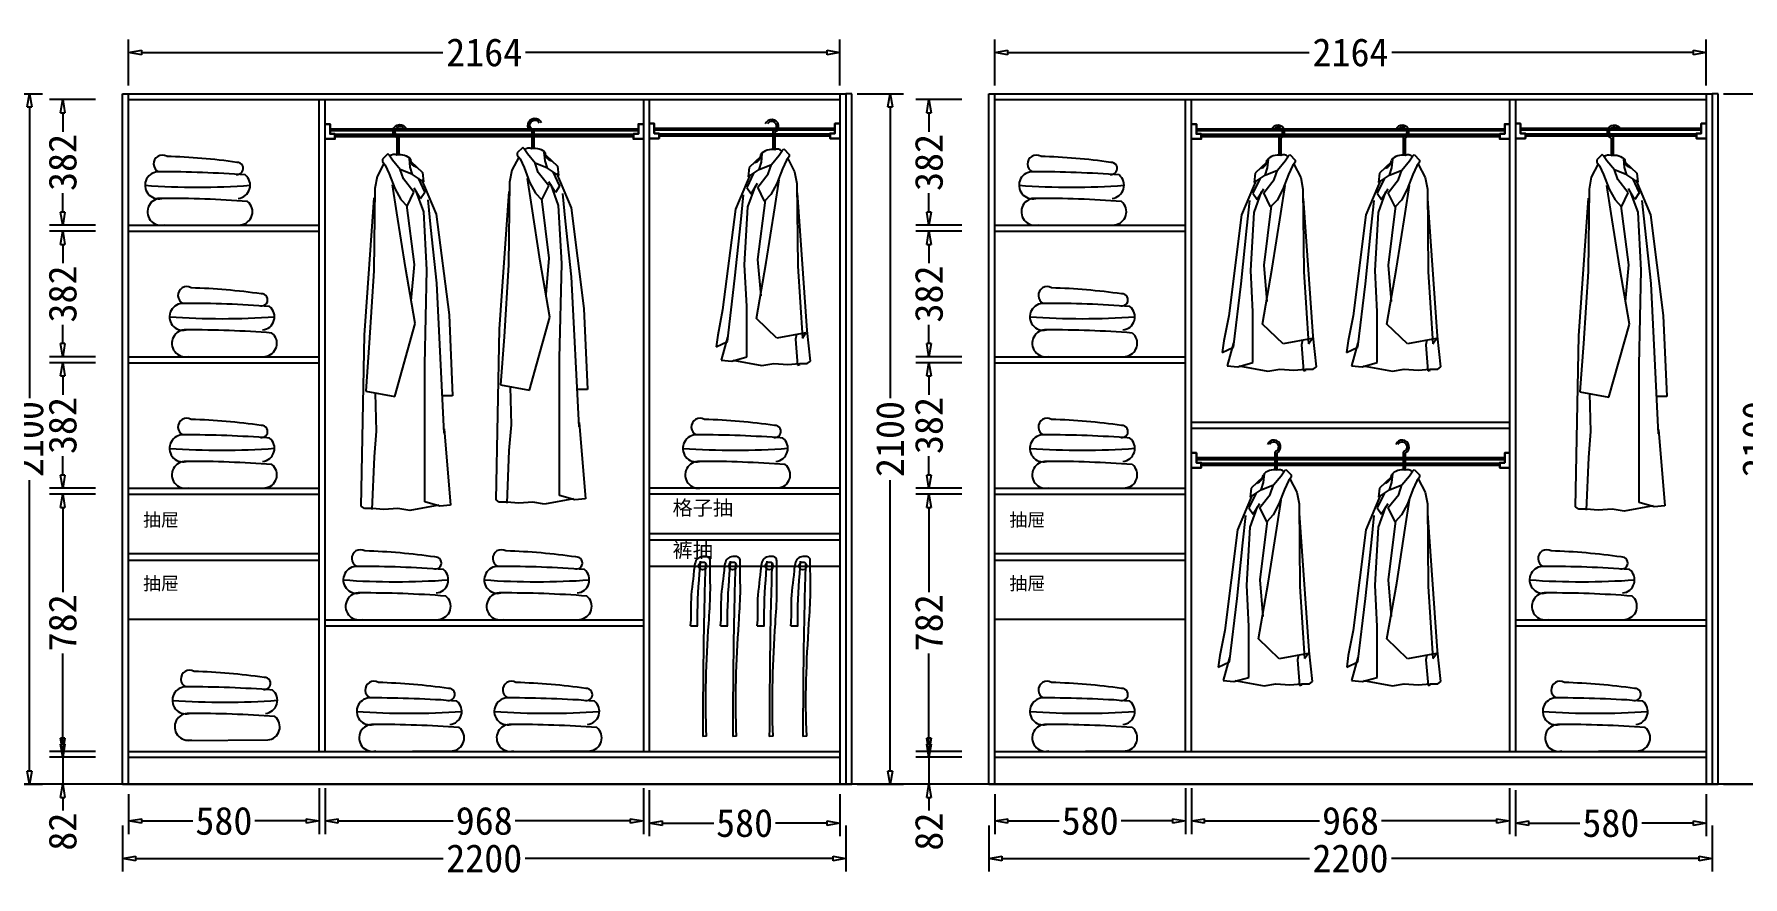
# Model space of a CAD drawing. Header units: millimetres. Extents: x 304407 to 361076, y -1262425 to -1203358.
# Drawn here: x 311775 to 316973, y -1229187 to -1226624 of the extents above; entities that cross this region are included whole.
import ezdxf

# ---------------------------------------------------------------- set-up
doc = ezdxf.new("R2010")
doc.units = ezdxf.units.MM
doc.header["$LTSCALE"] = 20
doc.layers.get('Defpoints').update_dxf_attribs({"color": 250})
for name, color, linetype in [('4', 1, 'Continuous'), ('6', 6, 'Continuous'), ('8', 8, 'Continuous'), ('LAYER10', 11, 'Continuous'), ('LAYER8', 11, 'Continuous'), ('图层3', 4, 'Continuous'), ('墙体', 40, 'Continuous')]:
    doc.layers.add(name, color=color, linetype=linetype)
doc.styles.get("Standard").update_dxf_attribs({"font": 'SimSun.ttf', "height": 85})
doc.styles.add('text', font='SimSun.ttf', dxfattribs={"height": 85})
doc.dimstyles.new('周文晶', dxfattribs={"dimtxt": 70, "dimasz": 40, "dimexe": 40, "dimexo": 30, "dimgap": 10, "dimtad": 0, "dimdec": 0, "dimtxsty": 'Standard', "dimblk": 'CLOSEDBLANK', "dimcen": 200, "dimclrd": 256, "dimclre": 256, "dimadec": 0, "dimazin": 0, "dimtfac": 1, "dimtdec": 0, "dimtmove": 0, "dimatfit": 3, "dimldrblk": 'CLOSEDBLANK', "dimfxl": 100, "dimfxlon": 1, "dimarcsym": 0})

# ---------------------------------------------------------------- blocks, each defined once
blk = doc.blocks.new('_ClosedBlank')
at = {"color": 0, "linetype": 'ByBlock', "lineweight": -2}
for p, q in [((-1, 0.17), (0, 0)), ((-1, 0.17), (-1, -0.17)), ((0, 0), (-1, -0.17))]:
    blk.add_line(p, q, dxfattribs=at)
blk = doc.blocks.new('*D1098')
at = {"lineweight": -2, "transparency": 16777216}
for p, q in [((314697.3, -1228935.6), (314697.3, -1229057.2)), ((315277.3, -1228917.2), (315277.3, -1229057.2)), ((314737.3, -1229017.2), (314893.2, -1229017.2)), ((315237.3, -1229017.2), (315081.3, -1229017.2))]:
    blk.add_line(p, q, dxfattribs=at)
at = {"layer": 'Defpoints', "color": 0, "transparency": 16777216}
for p in [(315277.3, -1228805.6), (314697.3, -1228905.6), (315277.3, -1229017.2)]:
    blk.add_point(p, dxfattribs=at)
at = {"lineweight": -2, "transparency": 16777216, "xscale": 40, "yscale": 40, "zscale": 40, "rotation": 180}
blk.add_blockref('_ClosedBlank', (314697.3, -1229017.2), dxfattribs=at)
at = {"lineweight": -2, "transparency": 16777216, "xscale": 40, "yscale": 40, "zscale": 40}
blk.add_blockref('_ClosedBlank', (315277.3, -1229017.2), dxfattribs=at)
at = {"color": 0, "transparency": 16777216, "insert": (314987.3, -1229017.2), "char_height": 85, "attachment_point": 5}
blk.add_mtext('580', dxfattribs=at)
blk = doc.blocks.new('*D1099')
at = {"lineweight": -2, "transparency": 16777216}
for p, q in [((315295.3, -1228917.2), (315295.3, -1229057.2)), ((316263.3, -1228917.2), (316263.3, -1229057.2)), ((315335.3, -1229017.2), (315684.7, -1229017.2)), ((316223.3, -1229017.2), (315873.8, -1229017.2))]:
    blk.add_line(p, q, dxfattribs=at)
at = {"layer": 'Defpoints', "color": 0, "transparency": 16777216}
for p in [(315295.3, -1226823.6), (316263.3, -1228805.6), (316263.3, -1229017.2)]:
    blk.add_point(p, dxfattribs=at)
at = {"lineweight": -2, "transparency": 16777216, "xscale": 40, "yscale": 40, "zscale": 40, "rotation": 180}
blk.add_blockref('_ClosedBlank', (315295.3, -1229017.2), dxfattribs=at)
at = {"lineweight": -2, "transparency": 16777216, "xscale": 40, "yscale": 40, "zscale": 40}
blk.add_blockref('_ClosedBlank', (316263.3, -1229017.2), dxfattribs=at)
at = {"color": 0, "transparency": 16777216, "insert": (315779.3, -1229017.2), "char_height": 85, "attachment_point": 5}
blk.add_mtext('968', dxfattribs=at)
blk = doc.blocks.new('*D1100')
at = {"lineweight": -2, "transparency": 16777216}
for p, q in [((314697.3, -1226780.2), (314697.3, -1226640.2)), ((316861.3, -1226780.2), (316861.3, -1226640.2)), ((314737.3, -1226680.2), (315653.6, -1226680.2)), ((316821.3, -1226680.2), (315905, -1226680.2))]:
    blk.add_line(p, q, dxfattribs=at)
at = {"layer": 'Defpoints', "color": 0, "transparency": 16777216}
for p in [(316861.3, -1226680.2), (314697.3, -1226823.6), (316861.3, -1226823.6)]:
    blk.add_point(p, dxfattribs=at)
at = {"lineweight": -2, "transparency": 16777216, "xscale": 40, "yscale": 40, "zscale": 40, "rotation": 180}
blk.add_blockref('_ClosedBlank', (314697.3, -1226680.2), dxfattribs=at)
at = {"lineweight": -2, "transparency": 16777216, "xscale": 40, "yscale": 40, "zscale": 40}
blk.add_blockref('_ClosedBlank', (316861.3, -1226680.2), dxfattribs=at)
at = {"color": 0, "transparency": 16777216, "insert": (315779.3, -1226680.2), "char_height": 85, "attachment_point": 5}
blk.add_mtext('2164', dxfattribs=at)
blk = doc.blocks.new('*D1101')
at = {"lineweight": -2, "transparency": 16777216}
for p, q in [((314679.3, -1229031.3), (314679.3, -1229171.3)), ((316879.3, -1229031.3), (316879.3, -1229171.3)), ((314719.3, -1229131.3), (315654.5, -1229131.3)), ((316839.3, -1229131.3), (315904, -1229131.3))]:
    blk.add_line(p, q, dxfattribs=at)
at = {"layer": 'Defpoints', "color": 0, "transparency": 16777216}
for p in [(314679.3, -1228905.6), (316879.3, -1228905.6), (316879.3, -1229131.3)]:
    blk.add_point(p, dxfattribs=at)
at = {"lineweight": -2, "transparency": 16777216, "xscale": 40, "yscale": 40, "zscale": 40, "rotation": 180}
blk.add_blockref('_ClosedBlank', (314679.3, -1229131.3), dxfattribs=at)
at = {"lineweight": -2, "transparency": 16777216, "xscale": 40, "yscale": 40, "zscale": 40}
blk.add_blockref('_ClosedBlank', (316879.3, -1229131.3), dxfattribs=at)
at = {"color": 0, "transparency": 16777216, "insert": (315779.3, -1229131.3), "char_height": 85, "attachment_point": 5}
blk.add_mtext('2200', dxfattribs=at)
blk = doc.blocks.new('*D1102')
at = {"lineweight": -2, "transparency": 16777216}
for p, q in [((314497, -1228783.6), (314497, -1228743.6)), ((314597, -1228823.6), (314457, -1228823.6)), ((314497, -1228823.6), (314497, -1228905.6)), ((314597, -1228905.6), (314457, -1228905.6)), ((314497, -1228945.6), (314497, -1228985.6))]:
    blk.add_line(p, q, dxfattribs=at)
at = {"layer": 'Defpoints', "color": 0, "transparency": 16777216}
for p in [(314497, -1228823.6), (314697.3, -1228823.6), (314679.3, -1228905.6)]:
    blk.add_point(p, dxfattribs=at)
at = {"lineweight": -2, "transparency": 16777216, "xscale": 40, "yscale": 40, "zscale": 40}
for p, rotation in [((314497, -1228823.6), 270), ((314497, -1228905.6), 90)]:
    blk.add_blockref('_ClosedBlank', p, dxfattribs=dict(at, rotation=rotation))
at = {"color": 0, "transparency": 16777216, "insert": (314497, -1229049.7), "char_height": 85, "attachment_point": 5, "rotation": 90}
blk.add_mtext('82', dxfattribs=at)
blk = doc.blocks.new('*D1103')
at = {"lineweight": -2, "transparency": 16777216}
for p, q in [((314597, -1228023.6), (314457, -1228023.6)), ((314497, -1228063.6), (314497, -1228321.5)), ((314497, -1228765.6), (314497, -1228507.7)), ((314597, -1228805.6), (314457, -1228805.6))]:
    blk.add_line(p, q, dxfattribs=at)
at = {"layer": 'Defpoints', "color": 0, "transparency": 16777216}
for p in [(314497, -1228023.6), (314697.3, -1228023.6), (314697.3, -1228805.6)]:
    blk.add_point(p, dxfattribs=at)
at = {"lineweight": -2, "transparency": 16777216, "xscale": 40, "yscale": 40, "zscale": 40}
for p, rotation in [((314497, -1228023.6), 90), ((314497, -1228805.6), 270)]:
    blk.add_blockref('_ClosedBlank', p, dxfattribs=dict(at, rotation=rotation))
at = {"color": 0, "transparency": 16777216, "insert": (314497, -1228414.6), "char_height": 85, "attachment_point": 5, "rotation": 90}
blk.add_mtext('782', dxfattribs=at)
blk = doc.blocks.new('*D1104')
at = {"lineweight": -2, "transparency": 16777216}
for p, q in [((314597, -1227623.6), (314457, -1227623.6)), ((314497, -1227663.6), (314497, -1227721.3)), ((314497, -1227965.6), (314497, -1227908)), ((314597, -1228005.6), (314457, -1228005.6))]:
    blk.add_line(p, q, dxfattribs=at)
at = {"layer": 'Defpoints', "color": 0, "transparency": 16777216}
for p in [(314497, -1227623.6), (314697.3, -1227623.6), (314697.3, -1228005.6)]:
    blk.add_point(p, dxfattribs=at)
at = {"lineweight": -2, "transparency": 16777216, "xscale": 40, "yscale": 40, "zscale": 40}
for p, rotation in [((314497, -1227623.6), 90), ((314497, -1228005.6), 270)]:
    blk.add_blockref('_ClosedBlank', p, dxfattribs=dict(at, rotation=rotation))
at = {"color": 0, "transparency": 16777216, "insert": (314497, -1227814.6), "char_height": 85, "attachment_point": 5, "rotation": 90}
blk.add_mtext('382', dxfattribs=at)
blk = doc.blocks.new('*D1105')
at = {"lineweight": -2, "transparency": 16777216}
for p, q in [((314597, -1227223.6), (314457, -1227223.6)), ((314497, -1227263.6), (314497, -1227321.3)), ((314497, -1227565.6), (314497, -1227508)), ((314597, -1227605.6), (314457, -1227605.6))]:
    blk.add_line(p, q, dxfattribs=at)
at = {"layer": 'Defpoints', "color": 0, "transparency": 16777216}
for p in [(314497, -1227223.6), (314697.3, -1227223.6), (314697.3, -1227605.6)]:
    blk.add_point(p, dxfattribs=at)
at = {"lineweight": -2, "transparency": 16777216, "xscale": 40, "yscale": 40, "zscale": 40}
for p, rotation in [((314497, -1227223.6), 90), ((314497, -1227605.6), 270)]:
    blk.add_blockref('_ClosedBlank', p, dxfattribs=dict(at, rotation=rotation))
at = {"color": 0, "transparency": 16777216, "insert": (314497, -1227414.6), "char_height": 85, "attachment_point": 5, "rotation": 90}
blk.add_mtext('382', dxfattribs=at)
blk = doc.blocks.new('*D1106')
at = {"lineweight": -2, "transparency": 16777216}
for p, q in [((314597, -1226823.6), (314457, -1226823.6)), ((314497, -1226863.6), (314497, -1226921.3)), ((314497, -1227165.6), (314497, -1227108)), ((314597, -1227205.6), (314457, -1227205.6))]:
    blk.add_line(p, q, dxfattribs=at)
at = {"layer": 'Defpoints', "color": 0, "transparency": 16777216}
for p in [(314497, -1226823.6), (314697.3, -1226823.6), (314697.3, -1227205.6)]:
    blk.add_point(p, dxfattribs=at)
at = {"lineweight": -2, "transparency": 16777216, "xscale": 40, "yscale": 40, "zscale": 40}
for p, rotation in [((314497, -1226823.6), 90), ((314497, -1227205.6), 270)]:
    blk.add_blockref('_ClosedBlank', p, dxfattribs=dict(at, rotation=rotation))
at = {"color": 0, "transparency": 16777216, "insert": (314497, -1227014.6), "char_height": 85, "attachment_point": 5, "rotation": 90}
blk.add_mtext('382', dxfattribs=at)
blk = doc.blocks.new('*D1107')
at = {"lineweight": -2, "transparency": 16777216}
for p, q in [((316914.2, -1226805.6), (317054.2, -1226805.6)), ((317014.2, -1226845.6), (317014.2, -1227730.9)), ((317014.2, -1228865.6), (317014.2, -1227980.4)), ((316914.2, -1228905.6), (317054.2, -1228905.6))]:
    blk.add_line(p, q, dxfattribs=at)
at = {"layer": 'Defpoints', "color": 0, "transparency": 16777216}
for p in [(316879.3, -1226805.6), (317014.2, -1226805.6), (316879.3, -1228905.6)]:
    blk.add_point(p, dxfattribs=at)
at = {"lineweight": -2, "transparency": 16777216, "xscale": 40, "yscale": 40, "zscale": 40}
for p, rotation in [((317014.2, -1226805.6), 90), ((317014.2, -1228905.6), 270)]:
    blk.add_blockref('_ClosedBlank', p, dxfattribs=dict(at, rotation=rotation))
at = {"color": 0, "transparency": 16777216, "insert": (317014.2, -1227855.6), "char_height": 85, "attachment_point": 5, "rotation": 90}
blk.add_mtext('2100', dxfattribs=at)
blk = doc.blocks.new('*D1108')
at = {"lineweight": -2, "transparency": 16777216}
for p, q in [((316281.3, -1228923.8), (316281.3, -1229063.8)), ((316861.3, -1228935.6), (316861.3, -1229063.8)), ((316321.3, -1229023.8), (316477.2, -1229023.8)), ((316821.3, -1229023.8), (316665.3, -1229023.8))]:
    blk.add_line(p, q, dxfattribs=at)
at = {"layer": 'Defpoints', "color": 0, "transparency": 16777216}
for p in [(316281.3, -1228805.6), (316861.3, -1228905.6), (316861.3, -1229023.8)]:
    blk.add_point(p, dxfattribs=at)
at = {"lineweight": -2, "transparency": 16777216, "xscale": 40, "yscale": 40, "zscale": 40, "rotation": 180}
blk.add_blockref('_ClosedBlank', (316281.3, -1229023.8), dxfattribs=at)
at = {"lineweight": -2, "transparency": 16777216, "xscale": 40, "yscale": 40, "zscale": 40}
blk.add_blockref('_ClosedBlank', (316861.3, -1229023.8), dxfattribs=at)
at = {"color": 0, "transparency": 16777216, "insert": (316571.3, -1229023.8), "char_height": 85, "attachment_point": 5}
blk.add_mtext('580', dxfattribs=at)
blk = doc.blocks.new('*D1074')
at = {"lineweight": -2, "transparency": 16777216}
for p, q in [((311660.9, -1226805.6), (311800.9, -1226805.6)), ((311760.9, -1226845.6), (311760.9, -1227730.9)), ((311760.9, -1228865.6), (311760.9, -1227980.4)), ((311660.9, -1228905.6), (311800.9, -1228905.6))]:
    blk.add_line(p, q, dxfattribs=at)
at = {"layer": 'Defpoints', "color": 0, "transparency": 16777216}
for p in [(311626, -1226805.6), (311760.9, -1226805.6), (311626, -1228905.6)]:
    blk.add_point(p, dxfattribs=at)
at = {"lineweight": -2, "transparency": 16777216, "xscale": 40, "yscale": 40, "zscale": 40}
for p, rotation in [((311760.9, -1226805.6), 90), ((311760.9, -1228905.6), 270)]:
    blk.add_blockref('_ClosedBlank', p, dxfattribs=dict(at, rotation=rotation))
at = {"color": 0, "transparency": 16777216, "insert": (311760.9, -1227855.6), "char_height": 85, "attachment_point": 5, "rotation": 90}
blk.add_mtext('2100', dxfattribs=at)
blk = doc.blocks.new('*D1076')
at = {"lineweight": -2, "transparency": 16777216}
for p, q in [((312062.1, -1228935.6), (312062.1, -1229057.2)), ((312642.1, -1228917.2), (312642.1, -1229057.2)), ((312102.1, -1229017.2), (312258.1, -1229017.2)), ((312602.1, -1229017.2), (312446.2, -1229017.2))]:
    blk.add_line(p, q, dxfattribs=at)
at = {"layer": 'Defpoints', "color": 0, "transparency": 16777216}
for p in [(312642.1, -1228805.6), (312062.1, -1228905.6), (312642.1, -1229017.2)]:
    blk.add_point(p, dxfattribs=at)
at = {"lineweight": -2, "transparency": 16777216, "xscale": 40, "yscale": 40, "zscale": 40, "rotation": 180}
blk.add_blockref('_ClosedBlank', (312062.1, -1229017.2), dxfattribs=at)
at = {"lineweight": -2, "transparency": 16777216, "xscale": 40, "yscale": 40, "zscale": 40}
blk.add_blockref('_ClosedBlank', (312642.1, -1229017.2), dxfattribs=at)
at = {"color": 0, "transparency": 16777216, "insert": (312352.1, -1229017.2), "char_height": 85, "attachment_point": 5}
blk.add_mtext('580', dxfattribs=at)
blk = doc.blocks.new('*D1077')
at = {"lineweight": -2, "transparency": 16777216}
for p, q in [((312660.1, -1228917.2), (312660.1, -1229057.2)), ((313628.1, -1228917.2), (313628.1, -1229057.2)), ((312700.1, -1229017.2), (313049.6, -1229017.2)), ((313588.1, -1229017.2), (313238.7, -1229017.2))]:
    blk.add_line(p, q, dxfattribs=at)
at = {"layer": 'Defpoints', "color": 0, "transparency": 16777216}
for p in [(312660.1, -1226823.6), (313628.1, -1228805.6), (313628.1, -1229017.2)]:
    blk.add_point(p, dxfattribs=at)
at = {"lineweight": -2, "transparency": 16777216, "xscale": 40, "yscale": 40, "zscale": 40, "rotation": 180}
blk.add_blockref('_ClosedBlank', (312660.1, -1229017.2), dxfattribs=at)
at = {"lineweight": -2, "transparency": 16777216, "xscale": 40, "yscale": 40, "zscale": 40}
blk.add_blockref('_ClosedBlank', (313628.1, -1229017.2), dxfattribs=at)
at = {"color": 0, "transparency": 16777216, "insert": (313144.1, -1229017.2), "char_height": 85, "attachment_point": 5}
blk.add_mtext('968', dxfattribs=at)
blk = doc.blocks.new('*D1078')
at = {"lineweight": -2, "transparency": 16777216}
for p, q in [((312062.1, -1226780.2), (312062.1, -1226640.2)), ((314226.1, -1226780.2), (314226.1, -1226640.2)), ((312102.1, -1226680.2), (313018.5, -1226680.2)), ((314186.1, -1226680.2), (313269.8, -1226680.2))]:
    blk.add_line(p, q, dxfattribs=at)
at = {"layer": 'Defpoints', "color": 0, "transparency": 16777216}
for p in [(314226.1, -1226680.2), (312062.1, -1226823.6), (314226.1, -1226823.6)]:
    blk.add_point(p, dxfattribs=at)
at = {"lineweight": -2, "transparency": 16777216, "xscale": 40, "yscale": 40, "zscale": 40, "rotation": 180}
blk.add_blockref('_ClosedBlank', (312062.1, -1226680.2), dxfattribs=at)
at = {"lineweight": -2, "transparency": 16777216, "xscale": 40, "yscale": 40, "zscale": 40}
blk.add_blockref('_ClosedBlank', (314226.1, -1226680.2), dxfattribs=at)
at = {"color": 0, "transparency": 16777216, "insert": (313144.1, -1226680.2), "char_height": 85, "attachment_point": 5}
blk.add_mtext('2164', dxfattribs=at)
blk = doc.blocks.new('*D1079')
at = {"lineweight": -2, "transparency": 16777216}
for p, q in [((312044.1, -1229031.3), (312044.1, -1229171.3)), ((314244.1, -1229031.3), (314244.1, -1229171.3)), ((312084.1, -1229131.3), (313019.4, -1229131.3)), ((314204.1, -1229131.3), (313268.9, -1229131.3))]:
    blk.add_line(p, q, dxfattribs=at)
at = {"layer": 'Defpoints', "color": 0, "transparency": 16777216}
for p in [(312044.1, -1228905.6), (314244.1, -1228905.6), (314244.1, -1229131.3)]:
    blk.add_point(p, dxfattribs=at)
at = {"lineweight": -2, "transparency": 16777216, "xscale": 40, "yscale": 40, "zscale": 40, "rotation": 180}
blk.add_blockref('_ClosedBlank', (312044.1, -1229131.3), dxfattribs=at)
at = {"lineweight": -2, "transparency": 16777216, "xscale": 40, "yscale": 40, "zscale": 40}
blk.add_blockref('_ClosedBlank', (314244.1, -1229131.3), dxfattribs=at)
at = {"color": 0, "transparency": 16777216, "insert": (313144.1, -1229131.3), "char_height": 85, "attachment_point": 5}
blk.add_mtext('2200', dxfattribs=at)
blk = doc.blocks.new('*D1080')
at = {"lineweight": -2, "transparency": 16777216}
for p, q in [((311861.9, -1228783.6), (311861.9, -1228743.6)), ((311961.9, -1228823.6), (311821.9, -1228823.6)), ((311861.9, -1228823.6), (311861.9, -1228905.6)), ((311961.9, -1228905.6), (311821.9, -1228905.6)), ((311861.9, -1228945.6), (311861.9, -1228985.6))]:
    blk.add_line(p, q, dxfattribs=at)
at = {"layer": 'Defpoints', "color": 0, "transparency": 16777216}
for p in [(311861.9, -1228823.6), (312062.1, -1228823.6), (312044.1, -1228905.6)]:
    blk.add_point(p, dxfattribs=at)
at = {"lineweight": -2, "transparency": 16777216, "xscale": 40, "yscale": 40, "zscale": 40}
for p, rotation in [((311861.9, -1228823.6), 270), ((311861.9, -1228905.6), 90)]:
    blk.add_blockref('_ClosedBlank', p, dxfattribs=dict(at, rotation=rotation))
at = {"color": 0, "transparency": 16777216, "insert": (311861.9, -1229049.7), "char_height": 85, "attachment_point": 5, "rotation": 90}
blk.add_mtext('82', dxfattribs=at)
blk = doc.blocks.new('*D1081')
at = {"lineweight": -2, "transparency": 16777216}
for p, q in [((311961.9, -1228023.6), (311821.9, -1228023.6)), ((311861.9, -1228063.6), (311861.9, -1228321.5)), ((311861.9, -1228765.6), (311861.9, -1228507.7)), ((311961.9, -1228805.6), (311821.9, -1228805.6))]:
    blk.add_line(p, q, dxfattribs=at)
at = {"layer": 'Defpoints', "color": 0, "transparency": 16777216}
for p in [(311861.9, -1228023.6), (312062.1, -1228023.6), (312062.1, -1228805.6)]:
    blk.add_point(p, dxfattribs=at)
at = {"lineweight": -2, "transparency": 16777216, "xscale": 40, "yscale": 40, "zscale": 40}
for p, rotation in [((311861.9, -1228023.6), 90), ((311861.9, -1228805.6), 270)]:
    blk.add_blockref('_ClosedBlank', p, dxfattribs=dict(at, rotation=rotation))
at = {"color": 0, "transparency": 16777216, "insert": (311861.9, -1228414.6), "char_height": 85, "attachment_point": 5, "rotation": 90}
blk.add_mtext('782', dxfattribs=at)
blk = doc.blocks.new('*D1082')
at = {"lineweight": -2, "transparency": 16777216}
for p, q in [((311961.9, -1227623.6), (311821.9, -1227623.6)), ((311861.9, -1227663.6), (311861.9, -1227721.3)), ((311861.9, -1227965.6), (311861.9, -1227908)), ((311961.9, -1228005.6), (311821.9, -1228005.6))]:
    blk.add_line(p, q, dxfattribs=at)
at = {"layer": 'Defpoints', "color": 0, "transparency": 16777216}
for p in [(311861.9, -1227623.6), (312062.1, -1227623.6), (312062.1, -1228005.6)]:
    blk.add_point(p, dxfattribs=at)
at = {"lineweight": -2, "transparency": 16777216, "xscale": 40, "yscale": 40, "zscale": 40}
for p, rotation in [((311861.9, -1227623.6), 90), ((311861.9, -1228005.6), 270)]:
    blk.add_blockref('_ClosedBlank', p, dxfattribs=dict(at, rotation=rotation))
at = {"color": 0, "transparency": 16777216, "insert": (311861.9, -1227814.6), "char_height": 85, "attachment_point": 5, "rotation": 90}
blk.add_mtext('382', dxfattribs=at)
blk = doc.blocks.new('*D1083')
at = {"lineweight": -2, "transparency": 16777216}
for p, q in [((311961.9, -1227223.6), (311821.9, -1227223.6)), ((311861.9, -1227263.6), (311861.9, -1227321.3)), ((311861.9, -1227565.6), (311861.9, -1227508)), ((311961.9, -1227605.6), (311821.9, -1227605.6))]:
    blk.add_line(p, q, dxfattribs=at)
at = {"layer": 'Defpoints', "color": 0, "transparency": 16777216}
for p in [(311861.9, -1227223.6), (312062.1, -1227223.6), (312062.1, -1227605.6)]:
    blk.add_point(p, dxfattribs=at)
at = {"lineweight": -2, "transparency": 16777216, "xscale": 40, "yscale": 40, "zscale": 40}
for p, rotation in [((311861.9, -1227223.6), 90), ((311861.9, -1227605.6), 270)]:
    blk.add_blockref('_ClosedBlank', p, dxfattribs=dict(at, rotation=rotation))
at = {"color": 0, "transparency": 16777216, "insert": (311861.9, -1227414.6), "char_height": 85, "attachment_point": 5, "rotation": 90}
blk.add_mtext('382', dxfattribs=at)
blk = doc.blocks.new('*D1084')
at = {"lineweight": -2, "transparency": 16777216}
for p, q in [((311961.9, -1226823.6), (311821.9, -1226823.6)), ((311861.9, -1226863.6), (311861.9, -1226921.3)), ((311861.9, -1227165.6), (311861.9, -1227108)), ((311961.9, -1227205.6), (311821.9, -1227205.6))]:
    blk.add_line(p, q, dxfattribs=at)
at = {"layer": 'Defpoints', "color": 0, "transparency": 16777216}
for p in [(311861.9, -1226823.6), (312062.1, -1226823.6), (312062.1, -1227205.6)]:
    blk.add_point(p, dxfattribs=at)
at = {"lineweight": -2, "transparency": 16777216, "xscale": 40, "yscale": 40, "zscale": 40}
for p, rotation in [((311861.9, -1226823.6), 90), ((311861.9, -1227205.6), 270)]:
    blk.add_blockref('_ClosedBlank', p, dxfattribs=dict(at, rotation=rotation))
at = {"color": 0, "transparency": 16777216, "insert": (311861.9, -1227014.6), "char_height": 85, "attachment_point": 5, "rotation": 90}
blk.add_mtext('382', dxfattribs=at)
blk = doc.blocks.new('*D1085')
at = {"lineweight": -2, "transparency": 16777216}
for p, q in [((314279, -1226805.6), (314419, -1226805.6)), ((314379, -1226845.6), (314379, -1227730.9)), ((314379, -1228865.6), (314379, -1227980.4)), ((314279, -1228905.6), (314419, -1228905.6))]:
    blk.add_line(p, q, dxfattribs=at)
at = {"layer": 'Defpoints', "color": 0, "transparency": 16777216}
for p in [(314244.1, -1226805.6), (314379, -1226805.6), (314244.1, -1228905.6)]:
    blk.add_point(p, dxfattribs=at)
at = {"lineweight": -2, "transparency": 16777216, "xscale": 40, "yscale": 40, "zscale": 40}
for p, rotation in [((314379, -1226805.6), 90), ((314379, -1228905.6), 270)]:
    blk.add_blockref('_ClosedBlank', p, dxfattribs=dict(at, rotation=rotation))
at = {"color": 0, "transparency": 16777216, "insert": (314379, -1227855.6), "char_height": 85, "attachment_point": 5, "rotation": 90}
blk.add_mtext('2100', dxfattribs=at)
blk = doc.blocks.new('*D1086')
at = {"lineweight": -2, "transparency": 16777216}
for p, q in [((313646.1, -1228923.8), (313646.1, -1229063.8)), ((314226.1, -1228935.6), (314226.1, -1229063.8)), ((313686.1, -1229023.8), (313842.1, -1229023.8)), ((314186.1, -1229023.8), (314030.2, -1229023.8))]:
    blk.add_line(p, q, dxfattribs=at)
at = {"layer": 'Defpoints', "color": 0, "transparency": 16777216}
for p in [(313646.1, -1228805.6), (314226.1, -1228905.6), (314226.1, -1229023.8)]:
    blk.add_point(p, dxfattribs=at)
at = {"lineweight": -2, "transparency": 16777216, "xscale": 40, "yscale": 40, "zscale": 40, "rotation": 180}
blk.add_blockref('_ClosedBlank', (313646.1, -1229023.8), dxfattribs=at)
at = {"lineweight": -2, "transparency": 16777216, "xscale": 40, "yscale": 40, "zscale": 40}
blk.add_blockref('_ClosedBlank', (314226.1, -1229023.8), dxfattribs=at)
at = {"color": 0, "transparency": 16777216, "insert": (313936.1, -1229023.8), "char_height": 85, "attachment_point": 5}
blk.add_mtext('580', dxfattribs=at)
blk = doc.blocks.new('A$C1C5764E0')
at = {"layer": '8'}
for p, q in [((172.3, 708.4), (172.3, 657.4)), ((178.3, 708.4), (178.3, 657.4)), ((135.3, 635.3), (99.9, 601.9)), ((137.4, 618.5), (140.1, 644.9)), ((167.9, 611.6), (191.5, 639.3)), ((191.5, 639.3), (201.2, 654.6)), ((201.2, 654.6), (205.3, 658.7)), ((213.6, 624.1), (201.2, 597.8)), ((205.3, 658.7), (222, 642.1)), ((222, 635.2), (213.6, 624.1)), ((217.8, 629.6), (238.6, 589.4)), ((222, 642.1), (222, 635.2)), ((103, 580.9), (58.4, 475.1)), ((113.7, 585.2), (93.2, 541.7)), ((99.9, 601.9), (97.1, 574.2)), ((97.1, 574.2), (130.4, 596.4)), ((126.3, 542.3), (158.2, 582.5)), ((130.4, 596.4), (137.4, 618.5)), ((130.4, 596.4), (167.9, 611.6)), ((158.2, 582.5), (167.9, 611.6)), ((201.2, 597.8), (184.5, 553.4)), ((238.6, 589.4), (245.5, 553.4)), ((93.2, 541.7), (106.3, 522.1)), ((96.5, 482.8), (119.4, 544.9)), ((106.3, 522.1), (125.9, 554.7)), ((147.1, 499.3), (126.3, 542.3)), ((166.5, 520.1), (147.1, 499.3)), ((184.5, 553.4), (166.5, 520.1)), ((178.3, 479.5), (191.3, 564.6)), ((245.5, 553.4), (248.3, 302.5)), ((276.4, 106.8), (247, 525.3)), ((58.4, 475.1), (19.5, 168.8)), ((75, 435), (83.4, 518.8)), ((86.6, 306.3), (96.5, 482.8)), ((148.8, 502.4), (125.9, 322.6)), ((152.1, 312.8), (178.3, 479.5)), ((57, 265.8), (75, 435)), ((122.6, 142.8), (152.1, 312.8)), ((125.9, 322.6), (135.7, 211.4)), ((34.3, 73.1), (57, 265.8)), ((93.2, 180.9), (86.6, 306.3)), ((248.3, 302.5), (262.2, 83.5)), ((19.5, 168.8), (4.8, 92.7)), ((93.2, 26.2), (93.2, 180.9)), ((184.8, 82.8), (122.6, 142.8)), ((286.7, 13.1), (276.4, 106.8)), ((4.8, 92.7), (0, 56.7)), ((0, 56.7), (34.3, 73.1)), ((34.3, 86.2), (14.7, 16.3)), ((273.1, 99.1), (184.8, 82.8)), ((244.2, 93.8), (240.9, 79.6)), ((240.9, 79.6), (247.4, 1.1)), ((262.2, 83.5), (273.1, 99.1)), ((14.7, 16.3), (47.4, 13.1)), ((47.4, 13.1), (93.2, 26.2)), ((50.7, 16.3), (139, 0)), ((139, 0), (175, 6.5)), ((175, 6.5), (217.5, 3.3)), ((217.5, 3.3), (253.5, 6.5)), ((247.4, 1.1), (254, 3.3)), ((253.5, 6.5), (276.9, 6.5)), ((276.9, 6.5), (286.7, 13.1))]:
    blk.add_line(p, q, dxfattribs=at)
for centre, radius, start, end in [((168.9, 727.1), 20.9, 296.6338, 159.5285), ((168.9, 727.1), 14.9, 296.6338, 150.6175), ((175.9, 709.9), 3.91, 94.6712, 201.9626), ((110.9, 641.2), 25.1, 286.2636, 2.0248), ((168.9, 613.1), 43.9, 77.6993, 138.5966), ((186.2, 639.8), 18, 42.48, 116.3392)]:
    blk.add_arc(centre, radius, start, end, dxfattribs=at)
blk = doc.blocks.new('A$C4F477F88')
at = {"layer": 'LAYER10'}
blk.add_blockref('A$C1C5764E0', (0, 0), dxfattribs=at)
blk = doc.blocks.new('A$C5E603B19')
at = {"layer": 'LAYER8'}
blk.add_blockref('A$C4F477F88', (0, 0), dxfattribs=at)
blk = doc.blocks.new('A$C1B0A679D')
at = {"layer": '图层3'}
blk.add_blockref('A$C5E603B19', (0, 0), dxfattribs=at)
blk = doc.blocks.new('A$C52EB379C')
at = {"layer": '8'}
for p, q in [((163.3, 1134.6), (163.3, 1083.5)), ((169.3, 1134.6), (169.3, 1083.5)), ((126.4, 1061.5), (91, 1028.1)), ((121.5, 1022.5), (128.4, 1044.7)), ((128.4, 1044.7), (131.2, 1071)), ((159, 1037.8), (182.5, 1065.5)), ((182.5, 1065.5), (192.3, 1080.7)), ((192.3, 1080.7), (196.4, 1084.9)), ((204.7, 1050.2), (192.3, 1023.9)), ((196.4, 1084.9), (213.1, 1068.3)), ((213.1, 1061.3), (204.7, 1050.2)), ((208.9, 1055.8), (229.7, 1015.6)), ((213.1, 1068.3), (213.1, 1061.3)), ((94.1, 1007.1), (49.5, 901.3)), ((104.8, 1011.4), (84.3, 967.8)), ((91, 1028.1), (88.2, 1000.3)), ((88.2, 1000.3), (121.5, 1022.5)), ((117.4, 968.5), (149.3, 1008.7)), ((121.5, 1022.5), (159, 1037.8)), ((149.3, 1008.7), (159, 1037.8)), ((169.3, 905.7), (182.4, 990.7)), ((192.3, 1023.9), (175.6, 979.5)), ((229.7, 1015.6), (236.6, 979.5)), ((66.1, 861.1), (74.5, 944.9)), ((84.3, 967.8), (97.4, 948.2)), ((87.6, 909), (110.5, 971.1)), ((97.4, 948.2), (117, 980.9)), ((138.2, 925.5), (117.4, 968.5)), ((157.6, 946.3), (138.2, 925.5)), ((175.6, 979.5), (157.6, 946.3)), ((236.6, 979.5), (239.4, 728.7)), ((267.5, 533), (238.1, 951.5)), ((49.5, 901.3), (10.6, 595)), ((77.7, 732.4), (87.6, 909)), ((139.9, 928.6), (117, 748.8)), ((143.2, 738.9), (169.3, 905.7)), ((48.1, 692), (66.1, 861.1)), ((84.3, 444.7), (77.7, 732.4)), ((113.7, 568.9), (143.2, 738.9)), ((117, 748.8), (126.8, 637.6)), ((239.4, 728.7), (253.3, 509.7)), ((25.4, 235.4), (48.1, 692)), ((10.6, 595), (0, 349)), ((175.9, 346.6), (113.7, 568.9)), ((277.8, 13.1), (267.5, 533)), ((253.3, 509.7), (264.2, 362.9)), ((84.3, 26.2), (84.3, 444.7)), ((0, 349), (31, 349)), ((264.2, 362.9), (175.9, 346.6)), ((235.3, 357.6), (232, 242)), ((25.4, 248.5), (5.8, 16.3)), ((232, 242), (238.5, 163.5)), ((238.5, 163.5), (245.1, 3.3)), ((5.8, 16.3), (38.5, 13.1)), ((38.5, 13.1), (84.3, 26.2)), ((41.7, 16.3), (130.1, 0)), ((130.1, 0), (166.1, 6.5)), ((166.1, 6.5), (208.6, 3.3)), ((208.6, 3.3), (244.6, 6.5)), ((244.6, 6.5), (268, 6.5)), ((268, 6.5), (277.8, 13.1))]:
    blk.add_line(p, q, dxfattribs=at)
for centre, radius, start, end in [((160, 1153.2), 20.9, 296.6338, 159.5285), ((160, 1153.2), 14.9, 296.6338, 150.6175), ((167, 1136), 3.91, 94.6712, 201.9626), ((102, 1067.4), 25.1, 286.2636, 2.0248), ((160, 1039.2), 43.9, 77.6993, 138.5966), ((177.3, 1066), 18, 42.48, 116.3392)]:
    blk.add_arc(centre, radius, start, end, dxfattribs=at)
blk = doc.blocks.new('A$C05785CA5')
at = {"layer": 'LAYER10'}
blk.add_blockref('A$C52EB379C', (0, 0), dxfattribs=at)
blk = doc.blocks.new('A$C100967EE')
at = {"layer": 'LAYER10'}
blk.add_blockref('A$C05785CA5', (0, 0), dxfattribs=at)
blk = doc.blocks.new('A$C65D30603')
at = {"layer": 'LAYER8'}
blk.add_blockref('A$C100967EE', (0, 0), dxfattribs=at)
blk = doc.blocks.new('A$C50CE712E')
at = {"layer": '图层3'}
blk.add_blockref('A$C65D30603', (0, 0), dxfattribs=at)
blk = doc.blocks.new('A$C11F00F61')
at = {"color": 8}
blk.add_line((48.2, 0), (290.3, 1.2), dxfattribs=at)
at = {"layer": '墙体', "color": 8}
for centre, radius, start, end in [((52.6, 186.6), 26.7, 59.8021, 244.0801), ((9.8, -1698.7), 1909.1, 81.8981, 88.3112), ((41, 121.6), 41, 86.0834, 284.0988), ((53.8, -3125.6), 3288.1, 85.6244, 90.1755), ((280.3, 173), 18.4, 260.1551, 94.4157), ((159.2, 2329.1), 2213.2, 265.8756, 274.159), ((279.7, 121.7), 40, 274.9406, 51.3165), ((48.2, 41), 41, 86.0834, 284.0988), ((61, -3206.2), 3288.1, 85.6244, 90.1755), ((286.9, 41.1), 40, 274.9406, 51.3165)]:
    blk.add_arc(centre, radius, start, end, dxfattribs=at)
blk = doc.blocks.new('A$C3B9601DC')
at = {"layer": '4', "color": 8}
blk.add_line((62, 1.5), (47.4, 0), dxfattribs=at)
for points, knots in [([(62, 1.5), (55.4, 144.3), (62.8, 324.3), (78.7, 548.8), (75.2, 622.1), (75.7, 684.6), (46.8, 686.9), (17.9, 676.1), (12.7, 599.8), (-1.5, 524.3), (4.4, 450.4), (0, 421.8)], [0, 0, 0, 0, 428.516837, 544.203019, 664.137455, 677.621305, 701.749401, 722.125787, 770.743064, 895.133582, 980.731534, 980.731534, 980.731534, 980.731534]), ([(37.8, 667.5), (32.8, 603.2), (26.4, 521.3), (26.8, 439.3), (26.9, 421.8)], [0, 0, 0, 0, 193.394932, 246.046188, 246.046188, 246.046188, 246.046188])]:
    blk.add_open_spline(points, degree=3, knots=knots, dxfattribs=at)
blk.add_spline([(57.6, 658.7), (53.2, 497.8), (47.4, 0)], degree=3, dxfattribs=at)
blk.add_open_spline([(1.4, 421.8), (10.7, 421.8), (19.9, 421.8), (29.2, 421.8)], degree=3, dxfattribs=at)
at = {"layer": '6', "color": 8}
blk.add_circle((47.2, 648.9), 15, dxfattribs=at)
blk = doc.blocks.new('edr334343')
at = {"layer": '6', "color": 8, "xscale": 0.7999999999301508, "yscale": 0.7999999999301508, "zscale": 0.7999999999301508}
for p in [(311012.9, -1202094.7), (311104.2, -1202094.7), (311215.5, -1202094.7), (311317.6, -1202094.7)]:
    blk.add_blockref('A$C3B9601DC', p, dxfattribs=at)

msp = doc.modelspace()

# ---------------------------------------------------------------- linework, layer by layer
for p, q in [((312044.1, -1228905.6), (312044.1, -1226805.6)), ((312044.1, -1226805.6), (314244.1, -1226805.6)), ((312062.1, -1228905.6), (312062.1, -1226805.6)), ((312062.1, -1226823.6), (314226.1, -1226823.6)), ((312642.1, -1228805.6), (312642.1, -1226823.6)), ((312660.1, -1228805.6), (312660.1, -1226823.6)), ((313628.1, -1226823.6), (313628.1, -1228805.6)), ((313646.1, -1226823.6), (313646.1, -1228805.6)), ((314226.1, -1226805.6), (314226.1, -1228905.6)), ((314244.1, -1226805.6), (314244.1, -1228905.6)), ((314262.1, -1226805.6), (314244.1, -1226805.6)), ((314262.1, -1228905.6), (314262.1, -1226805.6)), ((314679.3, -1228905.6), (314679.3, -1226805.6)), ((314679.3, -1226805.6), (316879.3, -1226805.6)), ((314697.3, -1228905.6), (314697.3, -1226805.6)), ((314697.3, -1226823.6), (316861.3, -1226823.6)), ((315277.3, -1228805.6), (315277.3, -1226823.6)), ((315295.3, -1228805.6), (315295.3, -1226823.6)), ((316263.3, -1226823.6), (316263.3, -1228805.6)), ((316281.3, -1226823.6), (316281.3, -1228805.6)), ((316861.3, -1226805.6), (316861.3, -1228905.6)), ((316879.3, -1226805.6), (316879.3, -1228905.6)), ((316897.3, -1226805.6), (316879.3, -1226805.6)), ((316897.3, -1228905.6), (316897.3, -1226805.6)), ((312062.1, -1227205.6), (312642.1, -1227205.6)), ((312062.1, -1227223.6), (312642.1, -1227223.6)), ((314697.3, -1227205.6), (315277.3, -1227205.6)), ((314697.3, -1227223.6), (315277.3, -1227223.6)), ((312062.1, -1227605.6), (312642.1, -1227605.6)), ((314697.3, -1227605.6), (315277.3, -1227605.6)), ((312062.1, -1227623.6), (312642.1, -1227623.6)), ((314697.3, -1227623.6), (315277.3, -1227623.6)), ((316263.3, -1227805.6), (315295.3, -1227805.6)), ((316263.3, -1227823.6), (315295.3, -1227823.6)), ((312062.1, -1228005.6), (312642.1, -1228005.6)), ((312062.1, -1228023.6), (312642.1, -1228023.6)), ((314226.1, -1228005.6), (313646.1, -1228005.6)), ((314226.1, -1228023.6), (313646.1, -1228023.6)), ((314697.3, -1228005.6), (315277.3, -1228005.6)), ((314697.3, -1228023.6), (315277.3, -1228023.6)), ((314226.1, -1228143.6), (313646.1, -1228143.6)), ((314226.1, -1228163.6), (313646.1, -1228163.6)), ((312062.1, -1228203.6), (312642.1, -1228203.6)), ((312062.1, -1228223.6), (312642.1, -1228223.6)), ((314697.3, -1228203.6), (315277.3, -1228203.6)), ((314697.3, -1228223.6), (315277.3, -1228223.6)), ((314226.1, -1228243.6), (313646.1, -1228243.6)), ((312062.1, -1228403.6), (312642.1, -1228403.6)), ((312660.1, -1228405.6), (313628.1, -1228405.6)), ((312660.1, -1228423.6), (313628.1, -1228423.6)), ((314697.3, -1228403.6), (315277.3, -1228403.6)), ((316281.3, -1228405.6), (316861.3, -1228405.6)), ((316281.3, -1228423.6), (316861.3, -1228423.6)), ((312062.1, -1228805.6), (314226.1, -1228805.6)), ((312062.1, -1228823.6), (314226.1, -1228823.6)), ((314697.3, -1228805.6), (316861.3, -1228805.6)), ((314697.3, -1228823.6), (316861.3, -1228823.6)), ((312044.1, -1228905.6), (314244.1, -1228905.6)), ((314244.1, -1228905.6), (314262.1, -1228905.6)), ((314679.3, -1228905.6), (316879.3, -1228905.6)), ((316879.3, -1228905.6), (316897.3, -1228905.6))]:
    msp.add_line(p, q)
at = {"color": 8}
msp.add_line((361075.9, -1228905.6), (304407.4, -1228905.6), dxfattribs=at)
msp.add_line((361075.9, -1228905.6), (304407.4, -1228905.6), dxfattribs=at)
at = {"lineweight": 30}
for points in [[(312660.1, -1226897.9), (312675.1, -1226897.9), (312675.1, -1226927.9), (312690.1, -1226927.9), (312690.1, -1226942.9), (312660.1, -1226942.9)], [(313613.1, -1226912.9), (312675.1, -1226912.9)], [(313613.1, -1226917.5), (312675.1, -1226917.5)], [(313598.1, -1226930), (312690.1, -1226930)], [(313628.1, -1226897.9), (313613.1, -1226897.9), (313613.1, -1226927.9), (313598.1, -1226927.9), (313598.1, -1226942.9), (313628.1, -1226942.9)], [(313646.1, -1226896.3), (313661.1, -1226896.3), (313661.1, -1226926.3), (313676.1, -1226926.3), (313676.1, -1226941.3), (313646.1, -1226941.3)], [(314211.1, -1226911.3), (313661.1, -1226911.3)], [(314211.1, -1226915.8), (313661.1, -1226915.8)], [(314196.1, -1226928.3), (313676.1, -1226928.3)], [(314196.1, -1226933.8), (313676.1, -1226933.8)], [(314226.1, -1226896.3), (314211.1, -1226896.3), (314211.1, -1226926.3), (314196.1, -1226926.3), (314196.1, -1226941.3), (314226.1, -1226941.3)], [(315295.3, -1226897.9), (315310.3, -1226897.9), (315310.3, -1226927.9), (315325.3, -1226927.9), (315325.3, -1226942.9), (315295.3, -1226942.9)], [(316248.3, -1226912.9), (315310.3, -1226912.9)], [(316248.3, -1226917.5), (315310.3, -1226917.5)], [(316233.3, -1226930), (315325.3, -1226930)], [(316263.3, -1226897.9), (316248.3, -1226897.9), (316248.3, -1226927.9), (316233.3, -1226927.9), (316233.3, -1226942.9), (316263.3, -1226942.9)], [(316281.3, -1226896.3), (316296.3, -1226896.3), (316296.3, -1226926.3), (316311.3, -1226926.3), (316311.3, -1226941.3), (316281.3, -1226941.3)], [(316846.3, -1226911.3), (316296.3, -1226911.3)], [(316846.3, -1226915.8), (316296.3, -1226915.8)], [(316831.3, -1226928.3), (316311.3, -1226928.3)], [(316831.3, -1226933.8), (316311.3, -1226933.8)], [(316861.3, -1226896.3), (316846.3, -1226896.3), (316846.3, -1226926.3), (316831.3, -1226926.3), (316831.3, -1226941.3), (316861.3, -1226941.3)], [(313598.1, -1226935.4), (312690.1, -1226935.4)], [(316233.3, -1226935.4), (315325.3, -1226935.4)], [(315295.3, -1227897.9), (315310.3, -1227897.9), (315310.3, -1227927.9), (315325.3, -1227927.9), (315325.3, -1227942.9), (315295.3, -1227942.9)], [(316248.3, -1227912.9), (315310.3, -1227912.9)], [(316248.3, -1227917.5), (315310.3, -1227917.5)], [(316263.3, -1227897.9), (316248.3, -1227897.9), (316248.3, -1227927.9), (316233.3, -1227927.9), (316233.3, -1227942.9), (316263.3, -1227942.9)], [(316233.3, -1227930), (315325.3, -1227930)], [(316233.3, -1227935.4), (315325.3, -1227935.4)]]:
    msp.add_lwpolyline(points, dxfattribs=at)

# ---------------------------------------------------------------- block references
at = {"xscale": -1}
for p in [(313457.8, -1228054.1), (313047.7, -1228073.3), (316741.4, -1228075)]:
    msp.add_blockref('A$C50CE712E', p, dxfattribs=at)
for name, p in [('A$C1B0A679D', (313849.7, -1227632)), ('A$C1B0A679D', (315389.2, -1227649.3)), ('A$C1B0A679D', (315767.5, -1227649.3)), ('A$C11F00F61', (312112.4, -1227205.6)), ('A$C11F00F61', (314770.8, -1227205.6)), ('A$C11F00F61', (312186.6, -1227605.6)), ('A$C11F00F61', (314803.7, -1227605.6)), ('A$C11F00F61', (312186.6, -1228005.6)), ('A$C11F00F61', (313748.1, -1228005.6)), ('A$C11F00F61', (314803.7, -1228005.6)), ('A$C1B0A679D', (315377.1, -1228606.6)), ('A$C1B0A679D', (315767.6, -1228606.6)), ('A$C11F00F61', (312715.2, -1228405.6)), ('A$C11F00F61', (313144.1, -1228405.6)), ('edr334343', (2757.8, -26666.1)), ('A$C11F00F61', (316323.7, -1228405.6)), ('A$C11F00F61', (312195.4, -1228772)), ('A$C11F00F61', (312756.2, -1228805.6)), ('A$C11F00F61', (313174.6, -1228805.6)), ('A$C11F00F61', (314803.7, -1228805.6)), ('A$C11F00F61', (316363.9, -1228805.6))]:
    msp.add_blockref(name, p)

# ---------------------------------------------------------------- texts
at = {"attachment_point": 1, "style": 'text'}
for s, insert, char_height, width in [('抽屉', (312106.4, -1228081.3), 40, 305.609), ('格子抽', (313717, -1228042.3), 45, 293.784), ('抽屉', (314741.6, -1228081.3), 40, 305.609), ('裤抽', (313717, -1228170.8), 45, 293.784), ('抽屉', (312106.4, -1228274.6), 40, 305.609), ('抽屉', (314741.6, -1228274.6), 40, 305.609)]:
    msp.add_mtext(s, dxfattribs=dict(at, insert=insert, char_height=char_height, width=width))

# ---------------------------------------------------------------- dimensions: what is measured, and where the dimension line sits
for base, p1, p2, picture, middle in [((314226.1, -1226680.2), (312062.1, -1226823.6), (314226.1, -1226823.6), '*D1078', (313144.1, -1226680.2)), ((316861.3, -1226680.2), (314697.3, -1226823.6), (316861.3, -1226823.6), '*D1100', (315779.3, -1226680.2)), ((313628.1, -1229017.2), (312660.1, -1226823.6), (313628.1, -1228805.6), '*D1077', (313144.1, -1229017.2)), ((316263.3, -1229017.2), (315295.3, -1226823.6), (316263.3, -1228805.6), '*D1099', (315779.3, -1229017.2)), ((312642.1, -1229017.2), (312062.1, -1228905.6), (312642.1, -1228805.6), '*D1076', (312352.1, -1229017.2)), ((314226.1, -1229023.8), (313646.1, -1228805.6), (314226.1, -1228905.6), '*D1086', (313936.1, -1229023.8)), ((315277.3, -1229017.2), (314697.3, -1228905.6), (315277.3, -1228805.6), '*D1098', (314987.3, -1229017.2)), ((316861.3, -1229023.8), (316281.3, -1228805.6), (316861.3, -1228905.6), '*D1108', (316571.3, -1229023.8)), ((314244.1, -1229131.3), (312044.1, -1228905.6), (314244.1, -1228905.6), '*D1079', (313144.1, -1229131.3)), ((316879.3, -1229131.3), (314679.3, -1228905.6), (316879.3, -1228905.6), '*D1101', (315779.3, -1229131.3))]:
    dim = msp.add_linear_dim(base=base, p1=p1, p2=p2, dimstyle='周文晶')
    dim.commit()
    dim.dimension.update_dxf_attribs({"geometry": picture, "text_midpoint": middle})
for base, p1, p2, angle, picture, middle in [((311760.9, -1226805.6), (311626, -1228905.6), (311626, -1226805.6), 90, '*D1074', (311760.9, -1227855.6)), ((311861.9, -1226823.6), (312062.1, -1227205.6), (312062.1, -1226823.6), 270, '*D1084', (311861.9, -1227014.6)), ((314379, -1226805.6), (314244.1, -1228905.6), (314244.1, -1226805.6), 90, '*D1085', (314379, -1227855.6)), ((314497, -1226823.6), (314697.3, -1227205.6), (314697.3, -1226823.6), 270, '*D1106', (314497, -1227014.6)), ((317014.2, -1226805.6), (316879.3, -1228905.6), (316879.3, -1226805.6), 90, '*D1107', (317014.2, -1227855.6)), ((311861.9, -1227223.6), (312062.1, -1227605.6), (312062.1, -1227223.6), 270, '*D1083', (311861.9, -1227414.6)), ((314497, -1227223.6), (314697.3, -1227605.6), (314697.3, -1227223.6), 270, '*D1105', (314497, -1227414.6)), ((311861.9, -1227623.6), (312062.1, -1228005.6), (312062.1, -1227623.6), 270, '*D1082', (311861.9, -1227814.6)), ((314497, -1227623.6), (314697.3, -1228005.6), (314697.3, -1227623.6), 270, '*D1104', (314497, -1227814.6)), ((311861.9, -1228023.6), (312062.1, -1228805.6), (312062.1, -1228023.6), 270, '*D1081', (311861.9, -1228414.6)), ((314497, -1228023.6), (314697.3, -1228805.6), (314697.3, -1228023.6), 270, '*D1103', (314497, -1228414.6))]:
    dim = msp.add_linear_dim(base=base, p1=p1, p2=p2, angle=angle, dimstyle='周文晶')
    dim.commit()
    dim.dimension.update_dxf_attribs({"geometry": picture, "text_midpoint": middle})
for base, p1, p2, picture, middle in [((311861.9, -1228823.6), (312044.1, -1228905.6), (312062.1, -1228823.6), '*D1080', (311861.9, -1229049.7)), ((314497, -1228823.6), (314679.3, -1228905.6), (314697.3, -1228823.6), '*D1102', (314497, -1229049.7))]:
    dim = msp.add_linear_dim(base=base, p1=p1, p2=p2, angle=270, dimstyle='周文晶')
    dim.commit()
    dim.dimension.update_dxf_attribs({"geometry": picture, "text_midpoint": middle, "dimtype": 128})

doc.saveas('drawing.dxf')
